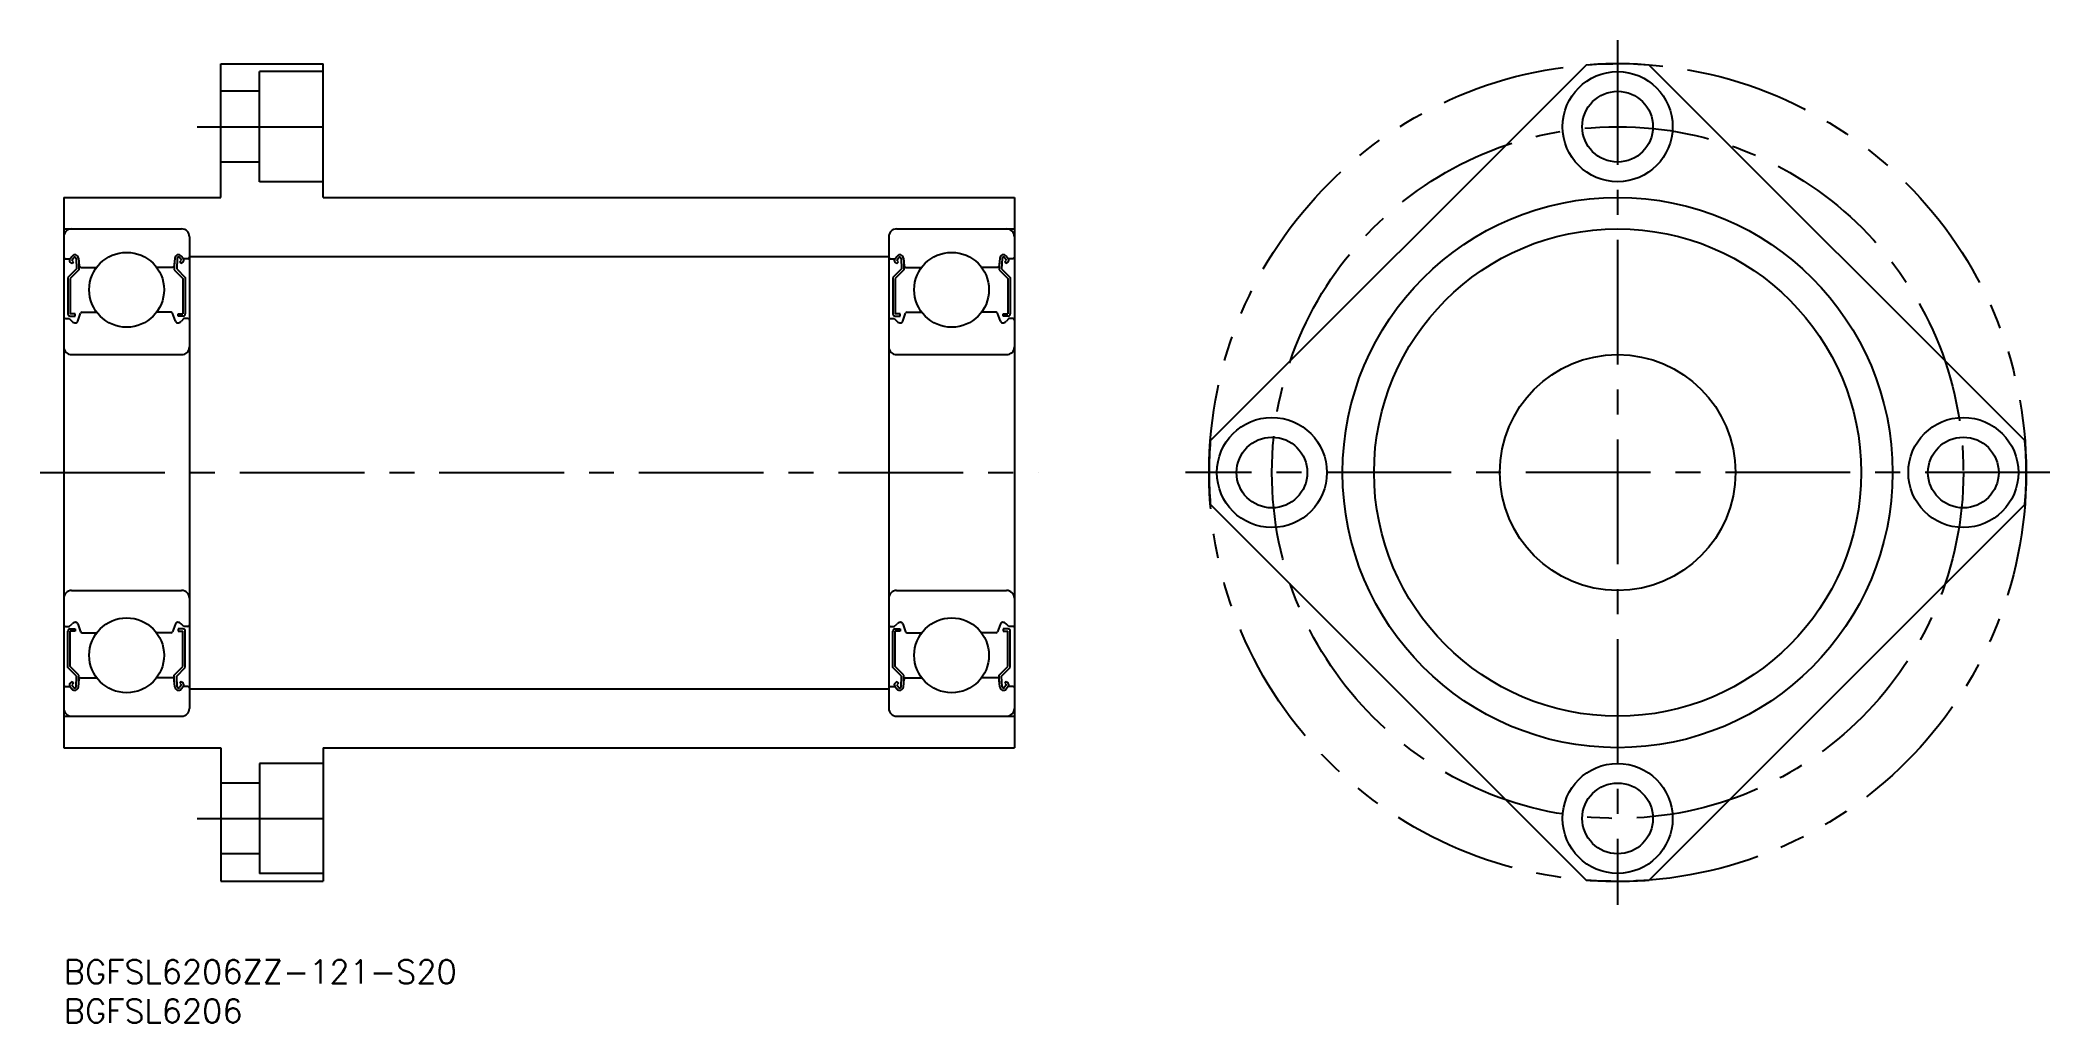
# Model space of a CAD drawing. Extents: x -3 to 253, y -8 to 117.
import ezdxf

# ---------------------------------------------------------------- set-up
doc = ezdxf.new("R2010")
doc.units = 0
doc.header["$LTSCALE"] = 0.5
doc.linetypes.add('CENTER', pattern=[50.8, 31.75, -6.35, 6.35, -6.35])
doc.linetypes.add('PHANTOM', pattern=[63.5, 31.75, -6.35, 6.35, -6.35, 6.35, -6.35])
for name, color, linetype in [('MSM_CENTER', 1, 'CENTER'), ('MSM_CONTINUOUS', 7, 'CONTINUOUS'), ('MSM_IMAGINARY', 6, 'PHANTOM'), ('MSM_PART_NUMBER', 7, 'CONTINUOUS')]:
    doc.layers.add(name, color=color, linetype=linetype)
doc.styles.get("Standard").update_dxf_attribs({"font": 'txt.shx', "height": 3, "bigfont": 'bigfont.shx'})

# ---------------------------------------------------------------- blocks, each defined once
blk = doc.blocks.new('*U25')
at = {"layer": 'MSM_PART_NUMBER'}
blk.add_text('BGFSL6206ZZ-121-S20', height=3, dxfattribs=at).set_placement((0, -3))
blk = doc.blocks.new('*U26')
at = {"layer": 'MSM_PART_NUMBER'}
blk.add_text('BGFSL6206', height=3, dxfattribs=at).set_placement((0, -8))

msp = doc.modelspace()

# ---------------------------------------------------------------- linework, layer by layer
at = {"layer": 'MSM_CENTER'}
for p, q in [((197.77, 117), (197.77, 7)), ((17, 106), (36, 106)), ((-3, 62), (124, 62)), ((252.77, 62), (142.77, 62)), ((17, 18), (36, 18))]:
    msp.add_line(p, q, dxfattribs=at)
msp.add_circle((197.77, 62), 44, dxfattribs=at)
at = {"layer": 'MSM_CONTINUOUS'}
for p, q in [((20, 97), (20, 114)), ((20, 114), (33, 114)), ((33, 113), (24.9, 113)), ((24.9, 99), (24.9, 113)), ((33, 97), (33, 114)), ((193.76, 113.84), (145.93, 66.02)), ((201.79, 113.84), (249.62, 66.02)), ((24.9, 110.5), (20, 110.5)), ((24.9, 101.5), (20, 101.5)), ((33, 99), (24.9, 99)), ((0, 97), (0, 27)), ((0, 97), (20, 97)), ((33, 97), (121, 97)), ((121, 97), (121, 27)), ((0, 93), (15, 93)), ((106, 93), (121, 93)), ((0.78, 89.2), (1.06, 89.54)), ((15.22, 89.2), (14.94, 89.54)), ((16, 92), (16, 32)), ((105, 92), (105, 32)), ((105.78, 89.2), (106.06, 89.54)), ((120.22, 89.2), (119.94, 89.54)), ((0.2, 89.2), (0.78, 89.2)), ((1.63, 87.9), (0.53, 86.8)), ((1.05, 88.58), (0.82, 88.78)), ((1.93, 87.78), (0.83, 86.68)), ((1.01, 89.01), (1.29, 89.34)), ((1.24, 88.81), (1.01, 89.01)), ((1.05, 88.58), (1.24, 88.81)), ((1.57, 89.25), (1.63, 87.9)), ((1.87, 89.28), (1.96, 88.28)), ((1.93, 88.63), (1.93, 87.78)), ((2.16, 88.1), (4.18, 88.1)), ((13.84, 88.1), (11.82, 88.1)), ((14.13, 89.28), (14.04, 88.28)), ((14.07, 88.63), (14.07, 87.78)), ((14.07, 87.78), (15.17, 86.68)), ((14.43, 89.25), (14.37, 87.9)), ((14.37, 87.9), (15.47, 86.8)), ((14.99, 89.01), (14.71, 89.34)), ((14.76, 88.81), (14.99, 89.01)), ((14.95, 88.58), (14.76, 88.81)), ((14.95, 88.58), (15.18, 88.78)), ((15.8, 89.2), (15.22, 89.2)), ((16, 89.5), (105, 89.5)), ((105.2, 89.2), (105.78, 89.2)), ((106.63, 87.9), (105.53, 86.8)), ((106.05, 88.58), (105.82, 88.78)), ((106.93, 87.78), (105.83, 86.68)), ((106.01, 89.01), (106.29, 89.34)), ((106.24, 88.81), (106.01, 89.01)), ((106.05, 88.58), (106.24, 88.81)), ((106.57, 89.25), (106.63, 87.9)), ((106.87, 89.28), (106.96, 88.28)), ((106.93, 88.63), (106.93, 87.78)), ((107.16, 88.1), (109.18, 88.1)), ((118.84, 88.1), (116.82, 88.1)), ((119.13, 89.28), (119.04, 88.28)), ((119.07, 88.63), (119.07, 87.78)), ((119.07, 87.78), (120.17, 86.68)), ((119.43, 89.25), (119.37, 87.9)), ((119.37, 87.9), (120.47, 86.8)), ((119.99, 89.01), (119.71, 89.34)), ((119.76, 88.81), (119.99, 89.01)), ((119.95, 88.58), (119.76, 88.81)), ((119.95, 88.58), (120.18, 88.78)), ((120.8, 89.2), (120.22, 89.2)), ((0.53, 86.8), (0.53, 82.2)), ((0.83, 86.68), (0.83, 82.2)), ((15.17, 86.68), (15.17, 82.2)), ((15.47, 86.8), (15.47, 82.2)), ((105.53, 86.8), (105.53, 82.2)), ((105.83, 86.68), (105.83, 82.2)), ((120.17, 86.68), (120.17, 82.2)), ((120.47, 86.8), (120.47, 82.2)), ((1.45, 82.2), (0.83, 82.2)), ((0.83, 81.9), (1.45, 81.9)), ((1.45, 81.9), (1.45, 82.2)), ((1.78, 81.25), (2.15, 82.27)), ((2.34, 82.4), (4.18, 82.4)), ((13.66, 82.4), (11.82, 82.4)), ((14.22, 81.25), (13.85, 82.27)), ((14.55, 82.2), (15.17, 82.2)), ((14.55, 81.9), (14.55, 82.2)), ((15.17, 81.9), (14.55, 81.9)), ((106.45, 82.2), (105.83, 82.2)), ((105.83, 81.9), (106.45, 81.9)), ((106.45, 81.9), (106.45, 82.2)), ((106.78, 81.25), (107.15, 82.27)), ((107.34, 82.4), (109.18, 82.4)), ((118.66, 82.4), (116.82, 82.4)), ((119.22, 81.25), (118.85, 82.27)), ((119.55, 82.2), (120.17, 82.2)), ((119.55, 81.9), (119.55, 82.2)), ((120.17, 81.9), (119.55, 81.9)), ((0.2, 81.6), (0.7, 81.6)), ((0.7, 81.6), (1.07, 81.23)), ((15.3, 81.6), (14.93, 81.23)), ((15.8, 81.6), (15.3, 81.6)), ((105.2, 81.6), (105.7, 81.6)), ((105.7, 81.6), (106.07, 81.23)), ((120.3, 81.6), (119.93, 81.23)), ((120.8, 81.6), (120.3, 81.6)), ((1, 77), (15, 77)), ((106, 77), (120, 77)), ((193.76, 10.16), (145.93, 57.98)), ((249.62, 57.98), (201.79, 10.16)), ((1, 47), (15, 47)), ((106, 47), (120, 47)), ((0.2, 42.4), (0.7, 42.4)), ((0.53, 37.2), (0.53, 41.8)), ((0.7, 42.4), (1.07, 42.77)), ((0.83, 42.1), (1.45, 42.1)), ((0.83, 37.32), (0.83, 41.8)), ((1.45, 41.8), (0.83, 41.8)), ((1.45, 42.1), (1.45, 41.8)), ((1.78, 42.75), (2.15, 41.73)), ((2.34, 41.6), (4.18, 41.6)), ((13.66, 41.6), (11.82, 41.6)), ((14.22, 42.75), (13.85, 41.73)), ((15.17, 42.1), (14.55, 42.1)), ((14.55, 42.1), (14.55, 41.8)), ((14.55, 41.8), (15.17, 41.8)), ((15.3, 42.4), (14.93, 42.77)), ((15.17, 37.32), (15.17, 41.8)), ((15.8, 42.4), (15.3, 42.4)), ((15.47, 37.2), (15.47, 41.8)), ((105.2, 42.4), (105.7, 42.4)), ((105.53, 37.2), (105.53, 41.8)), ((105.7, 42.4), (106.07, 42.77)), ((105.83, 42.1), (106.45, 42.1)), ((105.83, 37.32), (105.83, 41.8)), ((106.45, 41.8), (105.83, 41.8)), ((106.45, 42.1), (106.45, 41.8)), ((106.78, 42.75), (107.15, 41.73)), ((107.34, 41.6), (109.18, 41.6)), ((118.66, 41.6), (116.82, 41.6)), ((119.22, 42.75), (118.85, 41.73)), ((120.17, 42.1), (119.55, 42.1)), ((119.55, 42.1), (119.55, 41.8)), ((119.55, 41.8), (120.17, 41.8)), ((120.3, 42.4), (119.93, 42.77)), ((120.17, 37.32), (120.17, 41.8)), ((120.8, 42.4), (120.3, 42.4)), ((120.47, 37.2), (120.47, 41.8)), ((1.63, 36.1), (0.53, 37.2)), ((1.93, 36.22), (0.83, 37.32)), ((1.57, 34.75), (1.63, 36.1)), ((1.93, 35.37), (1.93, 36.22)), ((2.16, 35.9), (4.18, 35.9)), ((13.84, 35.9), (11.82, 35.9)), ((14.07, 36.22), (15.17, 37.32)), ((14.07, 35.37), (14.07, 36.22)), ((14.37, 36.1), (15.47, 37.2)), ((14.43, 34.75), (14.37, 36.1)), ((106.63, 36.1), (105.53, 37.2)), ((106.93, 36.22), (105.83, 37.32)), ((106.57, 34.75), (106.63, 36.1)), ((106.93, 35.37), (106.93, 36.22)), ((107.16, 35.9), (109.18, 35.9)), ((118.84, 35.9), (116.82, 35.9)), ((119.07, 36.22), (120.17, 37.32)), ((119.07, 35.37), (119.07, 36.22)), ((119.37, 36.1), (120.47, 37.2)), ((119.43, 34.75), (119.37, 36.1)), ((0.2, 34.8), (0.78, 34.8)), ((0.78, 34.8), (1.06, 34.46)), ((1.05, 35.42), (0.82, 35.22)), ((1.24, 35.19), (1.01, 34.99)), ((1.01, 34.99), (1.29, 34.66)), ((1.05, 35.42), (1.24, 35.19)), ((1.87, 34.72), (1.96, 35.72)), ((14.13, 34.72), (14.04, 35.72)), ((14.99, 34.99), (14.71, 34.66)), ((14.95, 35.42), (14.76, 35.19)), ((14.76, 35.19), (14.99, 34.99)), ((15.22, 34.8), (14.94, 34.46)), ((14.95, 35.42), (15.18, 35.22)), ((15.8, 34.8), (15.22, 34.8)), ((16, 34.5), (105, 34.5)), ((105.2, 34.8), (105.78, 34.8)), ((105.78, 34.8), (106.06, 34.46)), ((106.05, 35.42), (105.82, 35.22)), ((106.24, 35.19), (106.01, 34.99)), ((106.01, 34.99), (106.29, 34.66)), ((106.05, 35.42), (106.24, 35.19)), ((106.87, 34.72), (106.96, 35.72)), ((119.13, 34.72), (119.04, 35.72)), ((119.99, 34.99), (119.71, 34.66)), ((119.95, 35.42), (119.76, 35.19)), ((119.76, 35.19), (119.99, 34.99)), ((120.22, 34.8), (119.94, 34.46)), ((119.95, 35.42), (120.18, 35.22)), ((120.8, 34.8), (120.22, 34.8)), ((0, 31), (15, 31)), ((106, 31), (121, 31)), ((0, 27), (20, 27)), ((20, 27), (20, 10)), ((33, 27), (33, 10)), ((33, 27), (121, 27)), ((33, 25), (24.9, 25)), ((24.9, 25), (24.9, 11)), ((24.9, 22.5), (20, 22.5)), ((24.9, 13.5), (20, 13.5)), ((33, 11), (24.9, 11)), ((20, 10), (33, 10))]:
    msp.add_line(p, q, dxfattribs=at)
for centre, radius in [((197.77, 106), 7), ((197.77, 106), 4.5), ((197.77, 62), 35), ((197.77, 62), 31), ((8, 85.25), 4.76), ((113, 85.25), 4.76), ((197.77, 62), 15), ((153.77, 62), 7), ((241.77, 62), 7), ((153.77, 62), 4.5), ((241.77, 62), 4.5), ((8, 38.75), 4.76), ((113, 38.75), 4.76), ((197.77, 18), 7), ((197.77, 18), 4.5)]:
    msp.add_circle(centre, radius, dxfattribs=at)
for centre, radius, start, end in [((197.77, 62), 52, 85.5697, 94.4303), ((1, 92), 1, 90, 180), ((15, 92), 1, 0, 90), ((106, 92), 1, 90, 180), ((120, 92), 1, 0, 90), ((1.41, 89.24), 0.46, 4.9875, 139.9073), ((14.59, 89.24), 0.46, 40.0927, 175.0125), ((106.41, 89.24), 0.46, 4.9875, 139.9073), ((119.59, 89.24), 0.46, 40.0927, 175.0125), ((0.2, 89.4), 0.2, 180, 270), ((1.01, 89.01), 0.3, 139.9073, 229.9975), ((1.41, 89.24), 0.16, 2.3753, 139.9932), ((2.16, 88.3), 0.2, 184.9875, 270), ((13.84, 88.3), 0.2, 270, 355.0125), ((14.59, 89.24), 0.16, 40.0068, 177.6247), ((14.99, 89.01), 0.3, 310.0025, 40.0927), ((15.8, 89.4), 0.2, 270, 0), ((105.2, 89.4), 0.2, 180, 270), ((106.01, 89.01), 0.3, 139.9073, 229.9975), ((106.41, 89.24), 0.16, 2.3753, 139.9932), ((107.16, 88.3), 0.2, 184.9875, 270), ((118.84, 88.3), 0.2, 270, 355.0125), ((119.59, 89.24), 0.16, 40.0068, 177.6247), ((119.99, 89.01), 0.3, 310.0025, 40.0927), ((120.8, 89.4), 0.2, 270, 0), ((0.83, 82.2), 0.3, 180, 270), ((2.34, 82.2), 0.2, 90, 160.0304), ((13.66, 82.2), 0.2, 19.9696, 90), ((15.17, 82.2), 0.3, 270, 0), ((105.83, 82.2), 0.3, 180, 270), ((107.34, 82.2), 0.2, 90, 160.0304), ((118.66, 82.2), 0.2, 19.9696, 90), ((120.17, 82.2), 0.3, 270, 0), ((0.2, 81.4), 0.2, 90, 180), ((1.5, 81.65), 0.6, 225, 272.805), ((1.5, 81.35), 0.3, 265.5374, 340.0304), ((14.5, 81.35), 0.3, 199.9696, 274.4626), ((14.5, 81.65), 0.6, 267.195, 315), ((15.8, 81.4), 0.2, 0, 90), ((105.2, 81.4), 0.2, 90, 180), ((106.5, 81.65), 0.6, 225, 272.805), ((106.5, 81.35), 0.3, 265.5374, 340.0304), ((119.5, 81.35), 0.3, 199.9696, 274.4626), ((119.5, 81.65), 0.6, 267.195, 315), ((120.8, 81.4), 0.2, 0, 90), ((1, 78), 1, 180, 270), ((15, 78), 1, 270, 0), ((106, 78), 1, 180, 270), ((120, 78), 1, 270, 0), ((197.77, 62), 52, 175.5697, 184.4303), ((197.77, 62), 52, 355.5697, 4.4303), ((1, 46), 1, 90, 180), ((15, 46), 1, 0, 90), ((106, 46), 1, 90, 180), ((120, 46), 1, 0, 90), ((0.2, 42.6), 0.2, 180, 270), ((0.83, 41.8), 0.3, 90, 180), ((1.5, 42.35), 0.6, 87.195, 135), ((1.5, 42.65), 0.3, 19.9696, 94.4626), ((2.34, 41.8), 0.2, 199.9696, 270), ((13.66, 41.8), 0.2, 270, 340.0304), ((14.5, 42.65), 0.3, 85.5374, 160.0304), ((14.5, 42.35), 0.6, 45, 92.805), ((15.17, 41.8), 0.3, 0, 90), ((15.8, 42.6), 0.2, 270, 0), ((105.2, 42.6), 0.2, 180, 270), ((105.83, 41.8), 0.3, 90, 180), ((106.5, 42.35), 0.6, 87.195, 135), ((106.5, 42.65), 0.3, 19.9696, 94.4626), ((107.34, 41.8), 0.2, 199.9696, 270), ((118.66, 41.8), 0.2, 270, 340.0304), ((119.5, 42.65), 0.3, 85.5374, 160.0304), ((119.5, 42.35), 0.6, 45, 92.805), ((120.17, 41.8), 0.3, 0, 90), ((120.8, 42.6), 0.2, 270, 0), ((2.16, 35.7), 0.2, 90, 175.0125), ((13.84, 35.7), 0.2, 4.9875, 90), ((107.16, 35.7), 0.2, 90, 175.0125), ((118.84, 35.7), 0.2, 4.9875, 90), ((0.2, 34.6), 0.2, 90, 180), ((1.01, 34.99), 0.3, 130.0025, 220.0927), ((1.41, 34.76), 0.46, 220.0927, 355.0125), ((1.41, 34.76), 0.16, 220.0068, 357.6247), ((14.59, 34.76), 0.46, 184.9875, 319.9073), ((14.59, 34.76), 0.16, 182.3753, 319.9932), ((14.99, 34.99), 0.3, 319.9073, 49.9975), ((15.8, 34.6), 0.2, 0, 90), ((105.2, 34.6), 0.2, 90, 180), ((106.01, 34.99), 0.3, 130.0025, 220.0927), ((106.41, 34.76), 0.46, 220.0927, 355.0125), ((106.41, 34.76), 0.16, 220.0068, 357.6247), ((119.59, 34.76), 0.46, 184.9875, 319.9073), ((119.59, 34.76), 0.16, 182.3753, 319.9932), ((119.99, 34.99), 0.3, 319.9073, 49.9975), ((120.8, 34.6), 0.2, 0, 90), ((1, 32), 1, 180, 270), ((15, 32), 1, 270, 0), ((106, 32), 1, 180, 270), ((120, 32), 1, 270, 0), ((197.77, 62), 52, 265.5697, 274.4303)]:
    msp.add_arc(centre, radius, start, end, dxfattribs=at)
at = {"layer": 'MSM_IMAGINARY'}
msp.add_circle((197.77, 62), 52, dxfattribs=at)

# ---------------------------------------------------------------- block references
at = {"layer": 'MSM_CONTINUOUS'}
for name in ['*U25', '*U26']:
    msp.add_blockref(name, (0, 0), dxfattribs=at)

doc.saveas('drawing.dxf')
